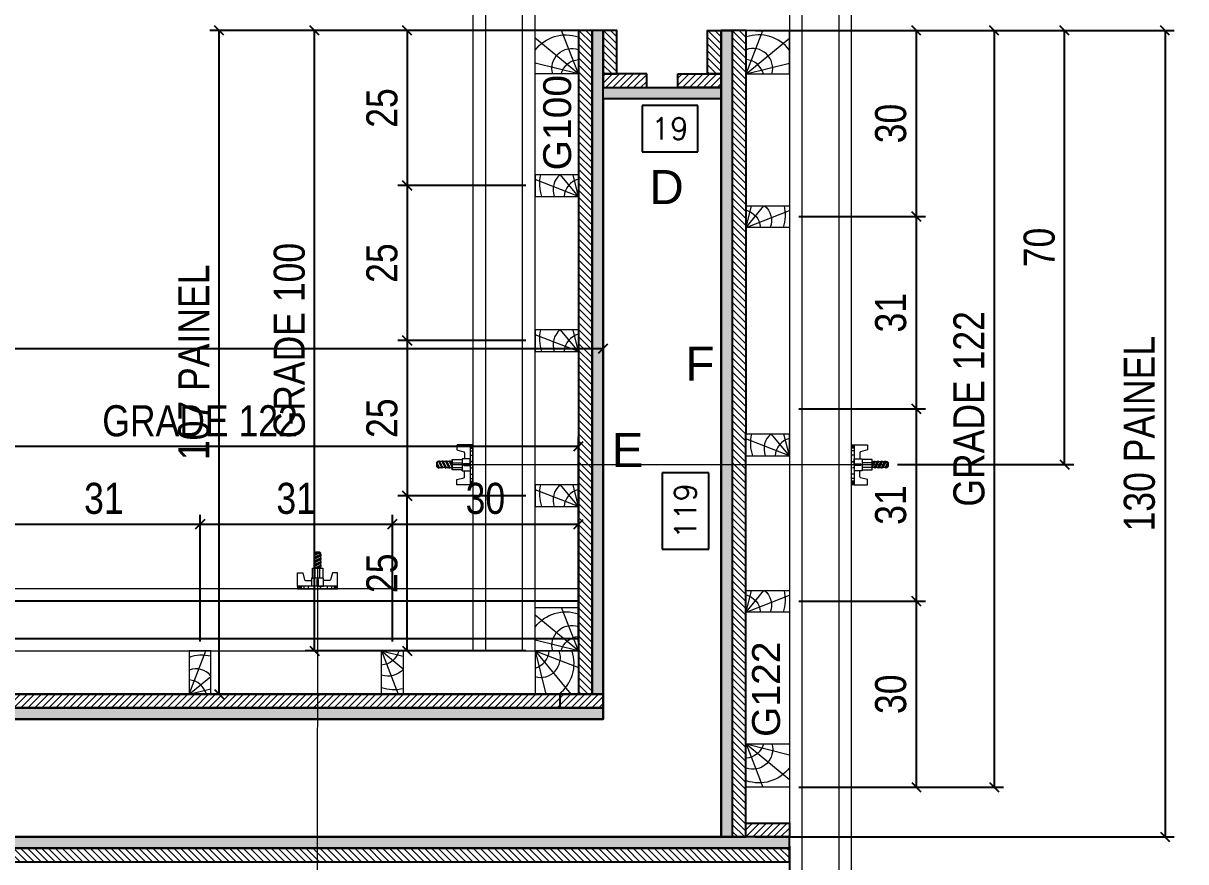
# Model space of a CAD drawing. Extents: x 2949 to 9203, y -16089 to 12527.
# Drawn here: x 5372.6 to 5747.4, y -4070 to -3799.6 of the extents above; entities that cross this region are included whole.
import ezdxf
from ezdxf.enums import TextEntityAlignment as Align

# ---------------------------------------------------------------- set-up
doc = ezdxf.new("R2010")
doc.units = 0
for name, color, linetype, lineweight in [('CONCRETO', 251, 'Continuous', 25), ('Hachura', 251, 'Continuous', 9), ('Madeira', 126, 'Continuous', 18), ('Perfil Metálico', 224, 'Continuous', 18), ('Texto Seção', 7, 'Continuous', 15)]:
    doc.layers.add(name, color=color, linetype=linetype, lineweight=lineweight)
for name, color, linetype in [('COTA', 241, 'Continuous'), ('MEIO_PONT', 93, 'Continuous'), ('Painéis', 200, 'Continuous'), ('SARRAFO', 251, 'Continuous'), ('TEXTO_GERAL', 7, 'Continuous')]:
    doc.layers.add(name, color=color, linetype=linetype)
doc.styles.add('ARIAL', font='arial.ttf')
doc.styles.add('COTA TECNICA 2X', font='techl___.ttf', dxfattribs={"height": 10})
doc.styles.add('ROMANS', font='romans.shx')
doc.styles.add('SANSSERIF', font='sas_____.pfb')
doc.dimstyles.new('Cota Seção interna', dxfattribs={"dimtxt": 7, "dimasz": 6, "dimexe": 0.18, "dimexo": 2, "dimgap": -4, "dimtad": 3, "dimdec": 1, "dimlfac": 0.5, "dimzin": 12, "dimdsep": 46, "dimtxsty": 'ROMANS', "dimblk": 'ARCHTICK', "dimcen": 0.09, "dimse1": 1, "dimse2": 1, "dimsd1": 1, "dimsd2": 1, "dimclrd": 180, "dimclre": 5, "dimclrt": 1, "dimadec": 0, "dimazin": 3, "dimtfac": 1, "dimtdec": 1, "dimtofl": 0, "dimtmove": 0, "dimatfit": 3, "dimldrblk": 'ARCHTICK', "dimfxl": 1, "dimtolj": 1, "dimtzin": 0, "dimarcsym": 0})
doc.dimstyles.new('SECAO PILAR', dxfattribs={"dimtxt": 10, "dimasz": 3, "dimexe": 3, "dimexo": 3, "dimgap": 3, "dimtad": 1, "dimdec": 1, "dimlfac": 0.5, "dimzin": 12, "dimdsep": 46, "dimtxsty": 'COTA TECNICA 2X', "dimblk1": 'OBLIQUE', "dimblk2": 'OBLIQUE', "dimsah": 1, "dimcen": 0.9, "dimclrd": 256, "dimclre": 256, "dimclrt": 256, "dimadec": 1, "dimazin": 3, "dimtfac": 1, "dimtdec": 1, "dimtmove": 0, "dimatfit": 3, "dimfxl": 1, "dimtolj": 1, "dimtzin": 12, "dimarcsym": 0})
pattern_1 = [(315, (29131.826, -13250.4485), (1.12253202, 1.12253202), [])]
pattern_2 = [(45, (15373.9696, 18783.3115), (-1.12253202, 1.12253202), [])]
pattern_3 = [(315, (29139.826, -13221.4485), (1.12253202, 1.12253202), [])]

# ---------------------------------------------------------------- blocks, each defined once
blk = doc.blocks.new('*D1776')
at = {"layer": 'COTA', "color": 180, "lineweight": -2, "transparency": 16777216}
for p, q in [((5590.12, -3826.11), (5572.12, -3826.11)), ((5572.12, -3826.11), (5572.12, -3841.11)), ((5590.12, -3841.11), (5590.12, -3826.11)), ((5572.12, -3841.11), (5590.12, -3841.11))]:
    blk.add_line(p, q, dxfattribs=at)
at = {"layer": 'Defpoints', "color": 0, "transparency": 16777216}
for p in [(5559.6, -3823.97), (5597.6, -3823.97), (5597.6, -3845.11)]:
    blk.add_point(p, dxfattribs=at)
at = {"layer": 'COTA', "color": 1, "transparency": 16777216, "insert": (5581.12, -3833.61), "char_height": 7, "attachment_point": 5, "style": 'ROMANS'}
blk.add_mtext('\\A1;19', dxfattribs=at)
blk = doc.blocks.new('_ArchTick')
at = {"color": 0, "linetype": 'ByBlock', "const_width": 0.15}
blk.add_lwpolyline([(-0.5, -0.5), (0.5, 0.5)], dxfattribs=at)
blk = doc.blocks.new('*D1801')
at = {"layer": 'COTA', "color": 180, "lineweight": -2, "transparency": 16777216}
for p, q in [((5272.6, -4027.8), (5246.6, -4027.8)), ((5246.6, -4027.8), (5246.6, -4042.8)), ((5272.6, -4042.8), (5272.6, -4027.8)), ((5246.6, -4042.8), (5272.6, -4042.8))]:
    blk.add_line(p, q, dxfattribs=at)
at = {"layer": 'Defpoints', "color": 0, "transparency": 16777216}
for p in [(4921.6, -4046.8), (4921.6, -4061.97), (5597.6, -4061.97)]:
    blk.add_point(p, dxfattribs=at)
at = {"layer": 'COTA', "color": 1, "transparency": 16777216, "insert": (5259.6, -4035.3), "char_height": 7, "attachment_point": 5, "style": 'ROMANS'}
blk.add_mtext('\\A1;338', dxfattribs=at)
blk = doc.blocks.new('_Oblique')
at = {"color": 0, "linetype": 'ByBlock', "lineweight": -2}
blk.add_line((-0.5, -0.5), (0.5, 0.5), dxfattribs=at)
blk = doc.blocks.new('*D1802')
at = {"layer": 'COTA', "lineweight": -2, "transparency": 16777216}
for p, q in [((4899.6, -4012.97), (4899.6, -3901.48)), ((4899.6, -3904.48), (5559.6, -3904.48)), ((5559.6, -4012.97), (5559.6, -3901.48))]:
    blk.add_line(p, q, dxfattribs=at)
at = {"layer": 'Defpoints', "color": 0, "transparency": 16777216}
for p in [(5559.6, -3904.48), (4899.6, -4015.97), (5559.6, -4015.97)]:
    blk.add_point(p, dxfattribs=at)
at = {"layer": 'COTA', "lineweight": -2, "transparency": 16777216, "xscale": 3, "yscale": 3, "zscale": 3, "rotation": 180}
blk.add_blockref('_Oblique', (4899.6, -3904.48), dxfattribs=at)
at = {"layer": 'COTA', "lineweight": -2, "transparency": 16777216, "xscale": 3, "yscale": 3, "zscale": 3}
blk.add_blockref('_Oblique', (5559.6, -3904.48), dxfattribs=at)
at = {"layer": 'COTA', "transparency": 16777216, "insert": (5148.6, -3896.26), "char_height": 10, "attachment_point": 5, "style": 'COTA TECNICA 2X'}
blk.add_mtext('\\A1;330 PAINEL', dxfattribs=at)
blk = doc.blocks.new('*D1803')
at = {"layer": 'COTA', "lineweight": -2, "transparency": 16777216}
for p, q in [((5608.65, -3801.97), (5743.69, -3801.97)), ((5740.69, -3801.97), (5740.69, -4061.97)), ((5608.6, -4061.97), (5743.69, -4061.97))]:
    blk.add_line(p, q, dxfattribs=at)
at = {"layer": 'Defpoints', "color": 0, "transparency": 16777216}
for p in [(5605.65, -3801.97), (5605.6, -4061.97), (5740.69, -4061.97)]:
    blk.add_point(p, dxfattribs=at)
at = {"layer": 'COTA', "lineweight": -2, "transparency": 16777216, "xscale": 3, "yscale": 3, "zscale": 3}
for p, rotation in [((5740.69, -3801.97), 90), ((5740.69, -4061.97), 270)]:
    blk.add_blockref('_Oblique', p, dxfattribs=dict(at, rotation=rotation))
at = {"layer": 'COTA', "transparency": 16777216, "insert": (5732.47, -3931.97), "char_height": 10, "attachment_point": 5, "rotation": 90, "style": 'COTA TECNICA 2X'}
blk.add_mtext('\\A1;130 PAINEL', dxfattribs=at)
blk = doc.blocks.new('*D1804')
at = {"layer": 'COTA', "lineweight": -2, "transparency": 16777216}
for p, q in [((5556.6, -3801.97), (5432.73, -3801.97)), ((5435.73, -4015.97), (5435.73, -3801.97)), ((5556.6, -4015.97), (5432.73, -4015.97))]:
    blk.add_line(p, q, dxfattribs=at)
at = {"layer": 'Defpoints', "color": 0, "transparency": 16777216}
for p in [(5435.73, -3801.97), (5559.6, -3801.97), (5559.6, -4015.97)]:
    blk.add_point(p, dxfattribs=at)
at = {"layer": 'COTA', "lineweight": -2, "transparency": 16777216, "xscale": 3, "yscale": 3, "zscale": 3}
for p, rotation in [((5435.73, -3801.97), 90), ((5435.73, -4015.97), 270)]:
    blk.add_blockref('_Oblique', p, dxfattribs=dict(at, rotation=rotation))
at = {"layer": 'COTA', "transparency": 16777216, "insert": (5427.63, -3908.97), "char_height": 10, "attachment_point": 5, "rotation": 90, "style": 'COTA TECNICA 2X'}
blk.add_mtext('\\A1;107 PAINEL', dxfattribs=at)
blk = doc.blocks.new('PONTALETE')
at = {"layer": 'Madeira'}
for q in [(2.71, 7), (7, 5.76), (7, 1.74)]:
    blk.add_line((0, 0), q, dxfattribs=at)
blk.add_lwpolyline([(0, 0), (7, 0), (7, 7), (0, 7)], close=True, dxfattribs=at)
for centre, radius, start, end in [((2.04, 0.06), 6.23, 37.2818, 109.0913), ((1.09, 0.9), 3.19, 343.603, 109.9847), ((-0.21, -0.78), 3.09, 14.6322, 86.0383)]:
    blk.add_arc(centre, radius, start, end, dxfattribs=at)
blk = doc.blocks.new('MEIO PONTALETE')
at = {"layer": 'Madeira'}
for q in [(2.71, 7), (3.5, 2.88), (3.5, 0.87)]:
    blk.add_line((0, 0), q, dxfattribs=at)
blk.add_lwpolyline([(0, 0), (3.5, 0), (3.5, 7), (0, 7)], close=True, dxfattribs=at)
for centre, radius, start, end in [((2.04, 0.06), 6.23, 76.4499, 109.0913), ((1.09, 0.9), 3.19, 40.9063, 109.9847), ((-0.21, -0.78), 3.09, 14.6322, 86.0383)]:
    blk.add_arc(centre, radius, start, end, dxfattribs=at)
blk = doc.blocks.new('*D1778')
at = {"layer": 'COTA', "lineweight": -2, "transparency": 16777216}
for p, q in [((5367.6, -3998.97), (5367.6, -3958.1)), ((5367.6, -3961.1), (5429.6, -3961.1)), ((5429.6, -3998.97), (5429.6, -3958.1))]:
    blk.add_line(p, q, dxfattribs=at)
at = {"layer": 'Defpoints', "color": 0, "transparency": 16777216}
for p in [(5429.6, -3961.1), (5367.6, -4001.97), (5429.6, -4001.97)]:
    blk.add_point(p, dxfattribs=at)
at = {"layer": 'COTA', "lineweight": -2, "transparency": 16777216, "xscale": 3, "yscale": 3, "zscale": 3, "rotation": 180}
blk.add_blockref('_Oblique', (5367.6, -3961.1), dxfattribs=at)
at = {"layer": 'COTA', "lineweight": -2, "transparency": 16777216, "xscale": 3, "yscale": 3, "zscale": 3}
blk.add_blockref('_Oblique', (5429.6, -3961.1), dxfattribs=at)
at = {"layer": 'COTA', "transparency": 16777216, "insert": (5398.6, -3952.88), "char_height": 10, "attachment_point": 5, "style": 'COTA TECNICA 2X'}
blk.add_mtext('\\A1;31', dxfattribs=at)
blk = doc.blocks.new('*D1779')
at = {"layer": 'COTA', "lineweight": -2, "transparency": 16777216}
for p, q in [((5429.6, -3998.97), (5429.6, -3958.1)), ((5429.6, -3961.1), (5491.6, -3961.1)), ((5491.6, -3998.97), (5491.6, -3958.1))]:
    blk.add_line(p, q, dxfattribs=at)
at = {"layer": 'Defpoints', "color": 0, "transparency": 16777216}
for p in [(5491.6, -3961.1), (5429.6, -4001.97), (5491.6, -4001.97)]:
    blk.add_point(p, dxfattribs=at)
at = {"layer": 'COTA', "lineweight": -2, "transparency": 16777216, "xscale": 3, "yscale": 3, "zscale": 3, "rotation": 180}
blk.add_blockref('_Oblique', (5429.6, -3961.1), dxfattribs=at)
at = {"layer": 'COTA', "lineweight": -2, "transparency": 16777216, "xscale": 3, "yscale": 3, "zscale": 3}
blk.add_blockref('_Oblique', (5491.6, -3961.1), dxfattribs=at)
at = {"layer": 'COTA', "transparency": 16777216, "insert": (5460.6, -3952.88), "char_height": 10, "attachment_point": 5, "style": 'COTA TECNICA 2X'}
blk.add_mtext('\\A1;31', dxfattribs=at)
blk = doc.blocks.new('*D1780')
at = {"layer": 'COTA', "lineweight": -2, "transparency": 16777216}
for p, q in [((5491.6, -3998.97), (5491.6, -3958.1)), ((5491.6, -3961.1), (5551.6, -3961.1)), ((5551.6, -3998.97), (5551.6, -3958.1))]:
    blk.add_line(p, q, dxfattribs=at)
at = {"layer": 'Defpoints', "color": 0, "transparency": 16777216}
for p in [(5551.6, -3961.1), (5491.6, -4001.97), (5551.6, -4001.97)]:
    blk.add_point(p, dxfattribs=at)
at = {"layer": 'COTA', "lineweight": -2, "transparency": 16777216, "xscale": 3, "yscale": 3, "zscale": 3, "rotation": 180}
blk.add_blockref('_Oblique', (5491.6, -3961.1), dxfattribs=at)
at = {"layer": 'COTA', "lineweight": -2, "transparency": 16777216, "xscale": 3, "yscale": 3, "zscale": 3}
blk.add_blockref('_Oblique', (5551.6, -3961.1), dxfattribs=at)
at = {"layer": 'COTA', "transparency": 16777216, "insert": (5521.6, -3952.88), "char_height": 10, "attachment_point": 5, "style": 'COTA TECNICA 2X'}
blk.add_mtext('\\A1;30', dxfattribs=at)
blk = doc.blocks.new('*D1781')
at = {"layer": 'COTA', "lineweight": -2, "transparency": 16777216}
for p, q in [((5307.6, -3998.97), (5307.6, -3932.98)), ((5551.6, -3998.97), (5551.6, -3932.98)), ((5307.6, -3935.98), (5551.6, -3935.98))]:
    blk.add_line(p, q, dxfattribs=at)
at = {"layer": 'Defpoints', "color": 0, "transparency": 16777216}
for p in [(5551.6, -3935.98), (5307.6, -4001.97), (5551.6, -4001.97)]:
    blk.add_point(p, dxfattribs=at)
at = {"layer": 'COTA', "lineweight": -2, "transparency": 16777216, "xscale": 3, "yscale": 3, "zscale": 3, "rotation": 180}
blk.add_blockref('_Oblique', (5307.6, -3935.98), dxfattribs=at)
at = {"layer": 'COTA', "lineweight": -2, "transparency": 16777216, "xscale": 3, "yscale": 3, "zscale": 3}
blk.add_blockref('_Oblique', (5551.6, -3935.98), dxfattribs=at)
at = {"layer": 'COTA', "transparency": 16777216, "insert": (5429.6, -3927.87), "char_height": 10, "attachment_point": 5, "style": 'COTA TECNICA 2X'}
blk.add_mtext('\\A1;GRADE 122', dxfattribs=at)
blk = doc.blocks.new('*D1782')
at = {"layer": 'COTA', "lineweight": -2, "transparency": 16777216}
for p, q in [((5622.65, -3801.97), (5663.52, -3801.97)), ((5660.52, -3801.97), (5660.52, -3861.97)), ((5622.65, -3861.97), (5663.52, -3861.97))]:
    blk.add_line(p, q, dxfattribs=at)
at = {"layer": 'Defpoints', "color": 0, "transparency": 16777216}
for p in [(5619.65, -3801.97), (5619.65, -3861.97), (5660.52, -3861.97)]:
    blk.add_point(p, dxfattribs=at)
at = {"layer": 'COTA', "lineweight": -2, "transparency": 16777216, "xscale": 3, "yscale": 3, "zscale": 3}
for p, rotation in [((5660.52, -3801.97), 90), ((5660.52, -3861.97), 270)]:
    blk.add_blockref('_Oblique', p, dxfattribs=dict(at, rotation=rotation))
at = {"layer": 'COTA', "transparency": 16777216, "insert": (5652.3, -3831.97), "char_height": 10, "attachment_point": 5, "rotation": 90, "style": 'COTA TECNICA 2X'}
blk.add_mtext('\\A1;30', dxfattribs=at)
blk = doc.blocks.new('*D1783')
at = {"layer": 'COTA', "lineweight": -2, "transparency": 16777216}
for p, q in [((5622.65, -3861.97), (5663.52, -3861.97)), ((5660.52, -3861.97), (5660.52, -3923.97)), ((5622.65, -3923.97), (5663.52, -3923.97))]:
    blk.add_line(p, q, dxfattribs=at)
at = {"layer": 'Defpoints', "color": 0, "transparency": 16777216}
for p in [(5619.65, -3861.97), (5619.65, -3923.97), (5660.52, -3923.97)]:
    blk.add_point(p, dxfattribs=at)
at = {"layer": 'COTA', "lineweight": -2, "transparency": 16777216, "xscale": 3, "yscale": 3, "zscale": 3}
for p, rotation in [((5660.52, -3861.97), 90), ((5660.52, -3923.97), 270)]:
    blk.add_blockref('_Oblique', p, dxfattribs=dict(at, rotation=rotation))
at = {"layer": 'COTA', "transparency": 16777216, "insert": (5652.3, -3892.97), "char_height": 10, "attachment_point": 5, "rotation": 90, "style": 'COTA TECNICA 2X'}
blk.add_mtext('\\A1;31', dxfattribs=at)
blk = doc.blocks.new('*D1784')
at = {"layer": 'COTA', "lineweight": -2, "transparency": 16777216}
for p, q in [((5622.65, -3923.97), (5663.52, -3923.97)), ((5660.52, -3923.97), (5660.52, -3985.97)), ((5622.65, -3985.97), (5663.52, -3985.97))]:
    blk.add_line(p, q, dxfattribs=at)
at = {"layer": 'Defpoints', "color": 0, "transparency": 16777216}
for p in [(5619.65, -3923.97), (5619.65, -3985.97), (5660.52, -3985.97)]:
    blk.add_point(p, dxfattribs=at)
at = {"layer": 'COTA', "lineweight": -2, "transparency": 16777216, "xscale": 3, "yscale": 3, "zscale": 3}
for p, rotation in [((5660.52, -3923.97), 90), ((5660.52, -3985.97), 270)]:
    blk.add_blockref('_Oblique', p, dxfattribs=dict(at, rotation=rotation))
at = {"layer": 'COTA', "transparency": 16777216, "insert": (5652.3, -3954.97), "char_height": 10, "attachment_point": 5, "rotation": 90, "style": 'COTA TECNICA 2X'}
blk.add_mtext('\\A1;31', dxfattribs=at)
blk = doc.blocks.new('*D1785')
at = {"layer": 'COTA', "lineweight": -2, "transparency": 16777216}
for p, q in [((5622.65, -3985.97), (5663.52, -3985.97)), ((5660.52, -3985.97), (5660.52, -4045.97)), ((5622.65, -4045.97), (5663.52, -4045.97))]:
    blk.add_line(p, q, dxfattribs=at)
at = {"layer": 'Defpoints', "color": 0, "transparency": 16777216}
for p in [(5619.65, -3985.97), (5619.65, -4045.97), (5660.52, -4045.97)]:
    blk.add_point(p, dxfattribs=at)
at = {"layer": 'COTA', "lineweight": -2, "transparency": 16777216, "xscale": 3, "yscale": 3, "zscale": 3}
for p, rotation in [((5660.52, -3985.97), 90), ((5660.52, -4045.97), 270)]:
    blk.add_blockref('_Oblique', p, dxfattribs=dict(at, rotation=rotation))
at = {"layer": 'COTA', "transparency": 16777216, "insert": (5652.3, -4015.97), "char_height": 10, "attachment_point": 5, "rotation": 90, "style": 'COTA TECNICA 2X'}
blk.add_mtext('\\A1;30', dxfattribs=at)
blk = doc.blocks.new('*D1786')
at = {"layer": 'COTA', "lineweight": -2, "transparency": 16777216}
for p, q in [((5622.65, -3801.97), (5688.64, -3801.97)), ((5685.64, -3801.97), (5685.64, -4045.97)), ((5622.65, -4045.97), (5688.64, -4045.97))]:
    blk.add_line(p, q, dxfattribs=at)
at = {"layer": 'Defpoints', "color": 0, "transparency": 16777216}
for p in [(5619.65, -3801.97), (5619.65, -4045.97), (5685.64, -4045.97)]:
    blk.add_point(p, dxfattribs=at)
at = {"layer": 'COTA', "lineweight": -2, "transparency": 16777216, "xscale": 3, "yscale": 3, "zscale": 3}
for p, rotation in [((5685.64, -3801.97), 90), ((5685.64, -4045.97), 270)]:
    blk.add_blockref('_Oblique', p, dxfattribs=dict(at, rotation=rotation))
at = {"layer": 'COTA', "transparency": 16777216, "insert": (5677.54, -3923.97), "char_height": 10, "attachment_point": 5, "rotation": 90, "style": 'COTA TECNICA 2X'}
blk.add_mtext('\\A1;GRADE 122', dxfattribs=at)
blk = doc.blocks.new('*D1810')
at = {"layer": 'COTA', "linetype": 'ByBlock', "lineweight": -2, "transparency": 16777216}
for p, q in [((5534.6, -3801.97), (5493.4, -3801.97)), ((5496.4, -3801.97), (5496.4, -3851.97)), ((5534.6, -3851.97), (5493.4, -3851.97))]:
    blk.add_line(p, q, dxfattribs=at)
at = {"layer": 'Defpoints', "color": 0, "linetype": 'ByBlock', "transparency": 16777216}
for p in [(5537.6, -3801.97), (5496.4, -3851.97), (5537.6, -3851.97)]:
    blk.add_point(p, dxfattribs=at)
at = {"layer": 'COTA', "linetype": 'ByBlock', "lineweight": -2, "transparency": 16777216, "xscale": 3, "yscale": 3, "zscale": 3}
for p, rotation in [((5496.4, -3801.97), 90), ((5496.4, -3851.97), 270)]:
    blk.add_blockref('_Oblique', p, dxfattribs=dict(at, rotation=rotation))
at = {"layer": 'COTA', "linetype": 'ByBlock', "transparency": 16777216, "insert": (5488.29, -3826.97), "char_height": 10, "attachment_point": 5, "rotation": 90, "style": 'COTA TECNICA 2X'}
blk.add_mtext('\\A1;25', dxfattribs=at)
blk = doc.blocks.new('*D1811')
at = {"layer": 'COTA', "linetype": 'ByBlock', "lineweight": -2, "transparency": 16777216}
for p, q in [((5534.6, -3851.97), (5493.4, -3851.97)), ((5496.4, -3851.97), (5496.4, -3901.97)), ((5534.6, -3901.97), (5493.4, -3901.97))]:
    blk.add_line(p, q, dxfattribs=at)
at = {"layer": 'Defpoints', "color": 0, "linetype": 'ByBlock', "transparency": 16777216}
for p in [(5537.6, -3851.97), (5496.4, -3901.97), (5537.6, -3901.97)]:
    blk.add_point(p, dxfattribs=at)
at = {"layer": 'COTA', "linetype": 'ByBlock', "lineweight": -2, "transparency": 16777216, "xscale": 3, "yscale": 3, "zscale": 3}
for p, rotation in [((5496.4, -3851.97), 90), ((5496.4, -3901.97), 270)]:
    blk.add_blockref('_Oblique', p, dxfattribs=dict(at, rotation=rotation))
at = {"layer": 'COTA', "linetype": 'ByBlock', "transparency": 16777216, "insert": (5488.29, -3876.97), "char_height": 10, "attachment_point": 5, "rotation": 90, "style": 'COTA TECNICA 2X'}
blk.add_mtext('\\A1;25', dxfattribs=at)
blk = doc.blocks.new('*D1812')
at = {"layer": 'COTA', "linetype": 'ByBlock', "lineweight": -2, "transparency": 16777216}
for p, q in [((5534.6, -3901.97), (5493.4, -3901.97)), ((5496.4, -3901.97), (5496.4, -3951.97)), ((5534.6, -3951.97), (5493.4, -3951.97))]:
    blk.add_line(p, q, dxfattribs=at)
at = {"layer": 'Defpoints', "color": 0, "linetype": 'ByBlock', "transparency": 16777216}
for p in [(5537.6, -3901.97), (5496.4, -3951.97), (5537.6, -3951.97)]:
    blk.add_point(p, dxfattribs=at)
at = {"layer": 'COTA', "linetype": 'ByBlock', "lineweight": -2, "transparency": 16777216, "xscale": 3, "yscale": 3, "zscale": 3}
for p, rotation in [((5496.4, -3901.97), 90), ((5496.4, -3951.97), 270)]:
    blk.add_blockref('_Oblique', p, dxfattribs=dict(at, rotation=rotation))
at = {"layer": 'COTA', "linetype": 'ByBlock', "transparency": 16777216, "insert": (5488.29, -3926.97), "char_height": 10, "attachment_point": 5, "rotation": 90, "style": 'COTA TECNICA 2X'}
blk.add_mtext('\\A1;25', dxfattribs=at)
blk = doc.blocks.new('*D1813')
at = {"layer": 'COTA', "linetype": 'ByBlock', "lineweight": -2, "transparency": 16777216}
for p, q in [((5534.6, -3951.97), (5493.4, -3951.97)), ((5496.4, -4001.97), (5496.4, -3951.97)), ((5534.6, -4001.97), (5493.4, -4001.97))]:
    blk.add_line(p, q, dxfattribs=at)
at = {"layer": 'Defpoints', "color": 0, "linetype": 'ByBlock', "transparency": 16777216}
for p in [(5496.4, -3951.97), (5537.6, -3951.97), (5537.6, -4001.97)]:
    blk.add_point(p, dxfattribs=at)
at = {"layer": 'COTA', "linetype": 'ByBlock', "lineweight": -2, "transparency": 16777216, "xscale": 3, "yscale": 3, "zscale": 3}
for p, rotation in [((5496.4, -3951.97), 90), ((5496.4, -4001.97), 270)]:
    blk.add_blockref('_Oblique', p, dxfattribs=dict(at, rotation=rotation))
at = {"layer": 'COTA', "linetype": 'ByBlock', "transparency": 16777216, "insert": (5488.29, -3976.97), "char_height": 10, "attachment_point": 5, "rotation": 90, "style": 'COTA TECNICA 2X'}
blk.add_mtext('\\A1;25', dxfattribs=at)
blk = doc.blocks.new('C')
at = {"layer": 'Hachura', "color": 0}
for p, q in [((0, 3.22), (0, -3.22)), ((0.45, 3.22), (0, 3.22)), ((0.46, 3.16), (0, 3.16)), ((0.46, 3.05), (0, 3.05)), ((0.46, 2.88), (0, 2.88)), ((0, 2.75), (0, -1.16)), ((0.46, 2.65), (0, 2.65)), ((0.46, 2.23), (0, 2.23)), ((0.45, -3.23), (0.45, 3.22)), ((0.45, 3.22), (2.58, 3.22)), ((1.35, 1.94), (1.35, 0.96)), ((2.58, 2.39), (1.47, 2.09)), ((2.58, 3.22), (2.58, 2.39)), ((0.46, 1.51), (0, 1.51)), ((0.39, 0.49), (0.17, 0.49)), ((1.74, 0.97), (0.45, 0.97)), ((1.45, 0.1), (0.45, 0.1)), ((1.74, -0.97), (1.74, 0.97)), ((1.74, 0.97), (1.74, 0.84)), ((1.74, 0.97), (1.74, 0.84)), ((1.74, 0.84), (3.35, 0.84)), ((3.35, 0.45), (1.74, 0.45)), ((3.32, 0.84), (3.32, -0.84)), ((3.35, 0.84), (3.35, -0.84)), ((3.68, 0.45), (3.35, 0.45)), ((3.84, -0.52), (3.35, 0.45)), ((3.35, 0.06), (3.67, -0.57)), ((3.68, 0.45), (4.16, -0.52)), ((3.72, 0.5), (4.25, -0.57)), ((4.37, -0.55), (3.83, 0.53)), ((4.15, 0.45), (3.93, 0.45)), ((4.42, -0.52), (3.93, 0.45)), ((4.15, 0.45), (4.26, 0.45)), ((4.26, 0.45), (4.74, -0.52)), ((4.3, 0.5), (4.83, -0.57)), ((4.95, -0.55), (4.41, 0.53)), ((4.51, 0.45), (4.84, 0.45)), ((5, -0.52), (4.51, 0.45)), ((4.84, 0.45), (5.32, -0.52)), ((4.88, 0.5), (5.41, -0.57)), ((5.53, -0.55), (4.99, 0.53)), ((5.58, -0.52), (5.09, 0.45)), ((5.42, 0.45), (5.09, 0.45)), ((5.58, -0.52), (5.09, 0.45)), ((5.42, 0.45), (5.74, -0.19)), ((5.46, 0.5), (5.74, -0.07)), ((5.74, 0.19), (5.57, 0.53)), ((5.74, 0.32), (5.68, 0.45)), ((5.68, 0.45), (5.74, 0.45)), ((5.74, 0.45), (5.9, 0.29)), ((5.74, 0.45), (5.74, -0.52)), ((5.9, -0.36), (5.9, 0.29)), ((0.45, 0), (0, 0)), ((0.46, -1.52), (0, -1.52)), ((0.08, -0.48), (0.29, -0.48)), ((0.29, -0.48), (0.4, -0.48)), ((0.45, 0), (0.45, -0.97)), ((0.45, -0.16), (1.45, -0.16)), ((0.45, -0.65), (0.45, -0.32)), ((0.45, -3.23), (0.45, -0.65)), ((0.45, -0.97), (1.74, -0.97)), ((1.35, -1.94), (1.35, -0.97)), ((3.35, -0.32), (1.74, -0.32)), ((3.35, -0.84), (1.74, -0.84)), ((3.35, -0.07), (3.58, -0.52)), ((3.35, -0.52), (3.58, -0.52)), ((3.84, -0.52), (4.16, -0.52)), ((4.42, -0.52), (4.74, -0.52)), ((4.63, -0.52), (4.74, -0.52)), ((5, -0.52), (5.32, -0.52)), ((5.58, -0.52), (5.74, -0.52)), ((5.74, -0.52), (5.9, -0.36)), ((5.74, -0.52), (5.74, -0.52)), ((0.46, -2.23), (0, -2.23)), ((0.46, -2.65), (0, -2.65)), ((0.46, -2.88), (0, -2.88)), ((0.46, -3.05), (0, -3.05)), ((0.46, -3.16), (0, -3.16)), ((0, -3.22), (2.57, -3.22)), ((2.58, -2.39), (1.47, -2.1)), ((2.58, -3.23), (2.58, -2.39))]:
    blk.add_line(p, q, dxfattribs=at)
for centre, radius, start, end in [((1.52, 1.94), 0.161, 104.7436, 180), ((1.44, -0.03), 0.129, 272.695, 87.305), ((3.81, 0.39), 0.143, 25.5688, 154.4312), ((4.39, 0.39), 0.143, 25.5688, 154.4312), ((4.97, 0.39), 0.143, 25.5688, 154.4312), ((5.55, 0.39), 0.143, 25.5688, 154.4312), ((0.17, -0.37), 0.174, 221.744, 317.8592), ((3.71, -0.4), 0.174, 222.1408, 318.256), ((4.29, -0.4), 0.174, 222.1408, 318.256), ((4.87, -0.4), 0.174, 222.1408, 318.256), ((5.45, -0.4), 0.174, 222.1408, 318.256), ((5.61, -0.4), 0.174, 317.8592, 318.256), ((1.52, -1.94), 0.161, 180, 255.2564)]:
    blk.add_arc(centre, radius, start, end, dxfattribs=at)
blk = doc.blocks.new('*D1774')
at = {"layer": 'COTA', "lineweight": -2, "transparency": 16777216}
for p, q in [((5534.6, -3801.97), (5463.52, -3801.97)), ((5466.52, -4001.97), (5466.52, -3801.97)), ((5534.6, -4001.97), (5463.52, -4001.97))]:
    blk.add_line(p, q, dxfattribs=at)
at = {"layer": 'Defpoints', "color": 0, "transparency": 16777216}
for p in [(5466.52, -3801.97), (5537.6, -3801.97), (5537.6, -4001.97)]:
    blk.add_point(p, dxfattribs=at)
at = {"layer": 'COTA', "lineweight": -2, "transparency": 16777216, "xscale": 3, "yscale": 3, "zscale": 3}
for p, rotation in [((5466.52, -3801.97), 90), ((5466.52, -4001.97), 270)]:
    blk.add_blockref('_Oblique', p, dxfattribs=dict(at, rotation=rotation))
at = {"layer": 'COTA', "transparency": 16777216, "insert": (5458.42, -3901.97), "char_height": 10, "attachment_point": 5, "rotation": 90, "style": 'COTA TECNICA 2X'}
blk.add_mtext('\\A1;GRADE 100', dxfattribs=at)
blk = doc.blocks.new('*D1800')
at = {"layer": 'COTA', "linetype": 'ByBlock', "lineweight": -2, "transparency": 16777216}
for p, q in [((4899.6, -4064.97), (4899.6, -4237.76)), ((5619.6, -4064.97), (5619.6, -4237.76)), ((4899.6, -4234.76), (5619.6, -4234.76))]:
    blk.add_line(p, q, dxfattribs=at)
at = {"layer": 'Defpoints', "color": 0, "linetype": 'ByBlock', "transparency": 16777216}
for p in [(4899.6, -4061.97), (5619.6, -4061.97), (5619.6, -4234.76)]:
    blk.add_point(p, dxfattribs=at)
at = {"layer": 'COTA', "linetype": 'ByBlock', "lineweight": -2, "transparency": 16777216, "xscale": 3, "yscale": 3, "zscale": 3, "rotation": 180}
blk.add_blockref('_Oblique', (4899.6, -4234.76), dxfattribs=at)
at = {"layer": 'COTA', "linetype": 'ByBlock', "lineweight": -2, "transparency": 16777216, "xscale": 3, "yscale": 3, "zscale": 3}
blk.add_blockref('_Oblique', (5619.6, -4234.76), dxfattribs=at)
at = {"layer": 'COTA', "linetype": 'ByBlock', "transparency": 16777216, "insert": (5259.6, -4226.54), "char_height": 10, "attachment_point": 5, "style": 'COTA TECNICA 2X'}
blk.add_mtext('\\A1;360 PAINEL', dxfattribs=at)
blk = doc.blocks.new('*D1814')
at = {"layer": 'COTA', "lineweight": -2, "transparency": 16777216}
for p, q in [((5622.6, -3801.97), (5711.29, -3801.97)), ((5708.29, -3941.91), (5708.29, -3801.97)), ((5654.41, -3941.91), (5711.29, -3941.91))]:
    blk.add_line(p, q, dxfattribs=at)
at = {"layer": 'Defpoints', "color": 0, "transparency": 16777216}
for p in [(5619.6, -3801.97), (5708.29, -3801.97), (5651.41, -3941.91)]:
    blk.add_point(p, dxfattribs=at)
at = {"layer": 'COTA', "lineweight": -2, "transparency": 16777216, "xscale": 3, "yscale": 3, "zscale": 3}
for p, rotation in [((5708.29, -3801.97), 90), ((5708.29, -3941.91), 270)]:
    blk.add_blockref('_Oblique', p, dxfattribs=dict(at, rotation=rotation))
at = {"layer": 'COTA', "transparency": 16777216, "insert": (5700.18, -3871.94), "char_height": 10, "attachment_point": 5, "rotation": 90, "style": 'COTA TECNICA 2X'}
blk.add_mtext('\\A1;70', dxfattribs=at)
blk = doc.blocks.new('*D1787')
at = {"layer": 'COTA', "color": 180, "lineweight": -2, "transparency": 16777216}
for p, q in [((5593.6, -3944.54), (5578.6, -3944.54)), ((5578.6, -3944.54), (5578.6, -3969.21)), ((5593.6, -3969.21), (5593.6, -3944.54)), ((5578.6, -3969.21), (5593.6, -3969.21))]:
    blk.add_line(p, q, dxfattribs=at)
at = {"layer": 'Defpoints', "color": 0, "transparency": 16777216}
for p in [(5597.6, -3823.97), (5597.6, -4061.97), (5597.6, -4061.97)]:
    blk.add_point(p, dxfattribs=at)
at = {"layer": 'COTA', "color": 1, "transparency": 16777216, "insert": (5586.1, -3956.88), "char_height": 7, "attachment_point": 5, "rotation": 90, "style": 'ROMANS'}
blk.add_mtext('\\A1;119', dxfattribs=at)

msp = doc.modelspace()

# ---------------------------------------------------------------- hatches: boundary and pattern name
at = {"layer": 'Hachura'}
h = msp.add_hatch(dxfattribs=at)
h.set_pattern_fill('ANSI31', color=256, scale=0.5, angle=270, style=0)
h.set_pattern_definition(pattern_3)
h.paths.add_polyline_path([(5556, -4015.97), (5551.6, -4015.97), (5551.6, -3801.97), (5556, -3801.97)])
h = msp.add_hatch(color=256, dxfattribs=at)
h.dxf.hatch_style = 1
h.paths.add_polyline_path([(5559.6, -4015.97), (5559.6, -3801.97), (5556, -3801.97), (5556, -4015.97)])
h = msp.add_hatch(dxfattribs=at)
h.set_pattern_fill('ANSI31', color=256, scale=0.5, angle=270, style=0)
h.set_pattern_definition(pattern_1)
h.paths.add_polyline_path([(5564, -3815.97), (5559.6, -3815.97), (5559.6, -3801.97), (5564, -3801.97)])
h = msp.add_hatch(dxfattribs=at)
h.set_pattern_fill('ANSI31', color=256, scale=0.5, angle=270, style=0)
h.set_pattern_definition(pattern_1)
h.paths.add_polyline_path([(5593.2, -3815.97), (5597.6, -3815.97), (5597.6, -3801.97), (5593.2, -3801.97)])
h = msp.add_hatch(color=256, dxfattribs=at)
h.dxf.hatch_style = 1
h.paths.add_polyline_path([(5597.6, -4061.97), (5597.6, -3801.97), (5601.2, -3801.97), (5601.2, -4061.97)])
h = msp.add_hatch(dxfattribs=at)
h.set_pattern_fill('ANSI31', color=256, scale=0.5, angle=270, style=0)
h.set_pattern_definition(pattern_3)
h.paths.add_polyline_path([(5601.2, -4061.97), (5605.6, -4061.97), (5605.6, -3801.97), (5601.2, -3801.97)])
h = msp.add_hatch(dxfattribs=at)
h.set_pattern_fill('ANSI31', color=256, scale=0.5, angle=360, style=0)
h.set_pattern_definition(pattern_2)
h.paths.add_polyline_path([(5559.6, -3820.37), (5559.6, -3815.97), (5573.6, -3815.97), (5573.6, -3820.37)])
h = msp.add_hatch(dxfattribs=at)
h.set_pattern_fill('ANSI31', color=256, scale=0.5, angle=360, style=0)
h.set_pattern_definition(pattern_2)
h.paths.add_polyline_path([(5597.6, -3820.37), (5597.6, -3815.97), (5583.6, -3815.97), (5583.6, -3820.37)])
h = msp.add_hatch(color=256, dxfattribs=at)
h.dxf.hatch_style = 1
h.paths.add_polyline_path([(5597.6, -3820.37), (5597.6, -3823.97), (5559.6, -3823.97), (5559.6, -3820.37)])
h = msp.add_hatch(dxfattribs=at)
h.set_pattern_fill('ANSI31', color=256, scale=0.5, angle=360, style=0)
h.set_pattern_definition([(45, (15443.9696, 18983.3115), (-1.12253202, 1.12253202), [])])
h.paths.add_polyline_path([(4899.6, -4020.37), (4899.6, -4015.97), (5559.6, -4015.97), (5559.6, -4020.37)])
h = msp.add_hatch(color=256, dxfattribs=at)
h.dxf.hatch_style = 1
h.paths.add_polyline_path([(4899.6, -4023.97), (5559.6, -4023.97), (5559.6, -4020.37), (4899.6, -4020.37)])
h = msp.add_hatch(dxfattribs=at)
h.set_pattern_fill('ANSI31', color=256, scale=0.5, angle=180, style=0)
h.set_pattern_definition([(225, (-3507.334, -26658.7048), (1.12253202, -1.12253202), [])])
h.paths.add_polyline_path([(5619.6, -4061.97), (5619.6, -4057.57), (5605.61, -4057.57), (5605.61, -4061.97)])
h = msp.add_hatch(color=256, dxfattribs=at)
h.dxf.hatch_style = 1
h.paths.add_polyline_path([(5619.6, -4065.57), (5619.6, -4061.97), (4899.6, -4061.97), (4899.6, -4065.57)])
h = msp.add_hatch(dxfattribs=at)
h.set_pattern_fill('ANSI31', color=256, scale=0.5, angle=270, style=0)
h.set_pattern_definition([(315, (-2321.772, -14990.3994), (1.12253202, 1.12253202), [])])
h.paths.add_polyline_path([(4899.6, -4069.97), (4899.6, -4065.57), (5619.6, -4065.57), (5619.6, -4069.97)])

# ---------------------------------------------------------------- linework, layer by layer
at = {"layer": 'CONCRETO', "color": 2}
msp.add_lwpolyline([(5597.6, -3823.97), (5559.6, -3823.97), (5559.6, -4023.97), (4921.6, -4023.97), (4921.6, -4061.97), (5597.6, -4061.97)], close=True, dxfattribs=at)
at = {"layer": 'Hachura'}
for p, q in [((5650.38, -3941.97), (5510.58, -3941.96)), ((5467.52, -4114.8), (5467.53, -3975))]:
    msp.add_line(p, q, dxfattribs=at)
at = {"layer": 'Madeira'}
for points in [[(5537.6, -3801.97), (5551.6, -3801.97), (5551.6, -4001.97), (5537.6, -4001.97)], [(5619.65, -4045.97), (5605.65, -4045.97), (5605.65, -3801.97), (5619.65, -3801.97)], [(5307.6, -4015.97), (5307.6, -4001.97), (5551.6, -4001.97), (5551.6, -4015.97)]]:
    msp.add_lwpolyline(points, close=True, dxfattribs=at)
at = {"layer": 'Painéis', "linetype": 'ByBlock'}
for p, q in [((5605.6, -4061.97), (5605.6, -4058.19)), ((5597.6, -4061.97), (5605.6, -4061.97))]:
    msp.add_line(p, q, dxfattribs=at)
at = {"layer": 'Painéis'}
for points in [[(5559.6, -4015.97), (5559.6, -3801.97), (5556, -3801.97), (5556, -4015.97)], [(5597.6, -4061.97), (5597.6, -3801.97), (5601.2, -3801.97), (5601.2, -4061.97)], [(5597.6, -3820.37), (5597.6, -3823.97), (5559.6, -3823.97), (5559.6, -3820.37)], [(4899.6, -4023.97), (5559.6, -4023.97), (5559.6, -4020.37), (4899.6, -4020.37)], [(5619.6, -4065.57), (5619.6, -4061.97), (4899.6, -4061.97), (4899.6, -4065.57)]]:
    msp.add_lwpolyline(points, close=True, dxfattribs=at)
at = {"layer": 'Perfil Metálico'}
for points in [[(5517.6, -4001.97), (5537.6, -4001.97), (5537.6, -3777.6), (5517.6, -3777.6)], [(5533.6, -3777.6), (5521.6, -3777.6), (5521.6, -4001.97), (5533.6, -4001.97)], [(5619.6, -4109.88), (5639.6, -4109.88), (5639.6, -3777.6), (5619.6, -3777.6)], [(5635.6, -3777.6), (5623.6, -3777.6), (5623.6, -4109.88), (5635.6, -4109.88)], [(4867.67, -3981.97), (4867.67, -4001.97), (5551.6, -4001.97), (5551.6, -3981.97)]]:
    msp.add_lwpolyline(points, close=True, dxfattribs=at)
at = {"layer": 'SARRAFO'}
for p, q in [((5605.6, -4061.97), (5605.65, -3801.97)), ((5545.6, -4015.97), (5545.6, -4020.37))]:
    msp.add_line(p, q, dxfattribs=at)
for points in [[(5556, -4015.97), (5556, -3801.97), (5551.6, -3801.97), (5551.6, -4015.97)], [(5559.6, -3801.97), (5559.6, -3815.97), (5564, -3815.97), (5564, -3801.97)], [(5597.6, -3801.97), (5597.6, -3815.97), (5593.2, -3815.97), (5593.2, -3801.97)], [(5573.6, -3815.97), (5559.6, -3815.97), (5559.6, -3820.37), (5573.6, -3820.37)], [(5583.6, -3815.97), (5597.6, -3815.97), (5597.6, -3820.37), (5583.6, -3820.37)], [(5551.6, -3997.97), (5551.6, -3985.97), (4867.67, -3985.97), (4867.67, -3997.97)], [(5559.6, -4015.97), (4899.6, -4015.97), (4899.6, -4020.37), (5559.6, -4020.37)], [(5559.6, -4015.97), (5559.6, -4020.37), (4899.6, -4020.37), (4899.6, -4015.97)], [(5605.6, -4057.57), (5619.6, -4057.57), (5619.6, -4061.97), (5605.6, -4061.97)], [(5619.6, -4065.57), (4899.6, -4065.57), (4899.6, -4069.97), (5619.6, -4069.97)], [(5619.6, -4065.57), (4899.6, -4065.57), (4899.6, -4069.97), (5619.6, -4069.97)]]:
    msp.add_lwpolyline(points, close=True, dxfattribs=at)
msp.add_lwpolyline([(5605.65, -3801.97), (5597.6, -3801.97), (5597.6, -4061.97), (5605.6, -4061.97)], dxfattribs=at)

# ---------------------------------------------------------------- block references
at = {"layer": 'Hachura', "linetype": 'Continuous', "yscale": 2, "zscale": 2}
for p, xscale, rotation in [((5517.6, -3941.97), 2, 180), ((5639.6, -3941.97), -2, 180), ((5467.51, -3982), 2, 90.00000000000001)]:
    msp.add_blockref('C', p, dxfattribs=dict(at, xscale=xscale, rotation=rotation))
at = {"layer": 'Madeira'}
for name, p, xscale, yscale, zscale in [('PONTALETE', (5605.65, -3815.97), 2, 2, 2), ('MEIO PONTALETE', (5426.1, -4015.97), 1.999999997962732, 1.999999997962732, 1.999999997962732)]:
    msp.add_blockref(name, p, dxfattribs=dict(at, xscale=xscale, yscale=yscale, zscale=zscale))
for name, p, xscale, yscale, zscale, rotation in [('MEIO PONTALETE', (5605.65, -3865.47), -1.999999997962732, 1.999999997962732, 1.999999997962732, 270), ('MEIO PONTALETE', (5619.6, -3939.07), 1.999999997962732, 1.999999997962732, 1.999999997962732, 90.00000000000001), ('MEIO PONTALETE', (5605.65, -3989.47), -1.999999997962732, 1.999999997962732, 1.999999997962732, 270), ('MEIO PONTALETE', (5488.1, -4001.97), -1.999999997962732, 1.999999997962732, 1.999999997962732, 180), ('PONTALETE', (5537.6, -4001.97), 2, 2, 2, 270), ('PONTALETE', (5605.65, -4031.97), -2, 2, 2, 180)]:
    msp.add_blockref(name, p, dxfattribs=dict(at, xscale=xscale, yscale=yscale, zscale=zscale, rotation=rotation))
at = {"layer": 'MEIO_PONT', "xscale": -2, "yscale": 2, "zscale": 2}
for p in [(5551.6, -3815.97), (5551.6, -4001.97)]:
    msp.add_blockref('PONTALETE', p, dxfattribs=at)
at = {"layer": 'MEIO_PONT', "xscale": 1.999999997962732, "yscale": 1.999999997962732, "zscale": 1.999999997962732, "rotation": 90.00000000000001}
for p in [(5551.6, -3855.47), (5551.6, -3905.47), (5551.6, -3955.47)]:
    msp.add_blockref('MEIO PONTALETE', p, dxfattribs=at)

# ---------------------------------------------------------------- texts
at = {"layer": 'Texto Seção', "color": 0, "linetype": 'Continuous', "style": 'SANSSERIF'}
msp.add_text('G100', height=9, rotation=90, dxfattribs=at).set_placement((5544.74, -3847.07), align=Align.MIDDLE_LEFT)
at = {"layer": 'TEXTO_GERAL', "style": 'ARIAL'}
for s, p in [('D', (5580.01, -3852.44)), ('F', (5590.79, -3909.4)), ('E', (5567.44, -3937.21))]:
    msp.add_text(s, height=11, dxfattribs=at).set_placement(p, align=Align.MIDDLE_CENTER)
at = {"layer": 'TEXTO_GERAL', "color": 0, "linetype": 'Continuous', "style": 'SANSSERIF'}
msp.add_text('G122', height=9, rotation=90, dxfattribs=at).set_placement((5612.08, -4029.73), align=Align.MIDDLE_LEFT)

# ---------------------------------------------------------------- dimensions: what is measured, and where the dimension line sits
at = {"layer": 'COTA'}
for base, p1, p2, text, picture, middle in [((5435.73, -3801.97), (5559.6, -4015.97), (5559.6, -3801.97), '<> PAINEL', '*D1804', (5427.63, -3908.97)), ((5466.52, -3801.97), (5537.6, -4001.97), (5537.6, -3801.97), 'GRADE <>', '*D1774', (5458.42, -3901.97)), ((5740.69, -4061.97), (5605.65, -3801.97), (5605.6, -4061.97), '<> PAINEL', '*D1803', (5732.47, -3931.97)), ((5685.64, -4045.97), (5619.65, -3801.97), (5619.65, -4045.97), 'GRADE <>', '*D1786', (5677.54, -3923.97))]:
    dim = msp.add_linear_dim(base=base, p1=p1, p2=p2, angle=270, text=text, dimstyle='SECAO PILAR', dxfattribs=at)
    dim.commit()
    dim.dimension.update_dxf_attribs({"geometry": picture, "text_midpoint": middle})
at = {"layer": 'COTA', "linetype": 'ByBlock'}
for base, p1, p2, picture, middle in [((5496.4, -3851.97), (5537.6, -3801.97), (5537.6, -3851.97), '*D1810', (5488.29, -3826.97)), ((5496.4, -3901.97), (5537.6, -3851.97), (5537.6, -3901.97), '*D1811', (5488.29, -3876.97)), ((5496.4, -3951.97), (5537.6, -3901.97), (5537.6, -3951.97), '*D1812', (5488.29, -3926.97)), ((5496.4, -3951.97), (5537.6, -4001.97), (5537.6, -3951.97), '*D1813', (5488.29, -3976.97))]:
    dim = msp.add_linear_dim(base=base, p1=p1, p2=p2, angle=270, dimstyle='SECAO PILAR', override={"dimtmove": 1}, dxfattribs=at)
    dim.commit()
    dim.dimension.update_dxf_attribs({"geometry": picture, "text_midpoint": middle})
at = {"layer": 'COTA'}
for base, p1, p2, picture, middle in [((5708.29, -3801.97), (5651.41, -3941.91), (5619.6, -3801.97), '*D1814', (5700.18, -3871.94)), ((5660.52, -3861.97), (5619.65, -3801.97), (5619.65, -3861.97), '*D1782', (5652.3, -3831.97)), ((5660.52, -3923.97), (5619.65, -3861.97), (5619.65, -3923.97), '*D1783', (5652.3, -3892.97)), ((5660.52, -3985.97), (5619.65, -3923.97), (5619.65, -3985.97), '*D1784', (5652.3, -3954.97)), ((5660.52, -4045.97), (5619.65, -3985.97), (5619.65, -4045.97), '*D1785', (5652.3, -4015.97))]:
    dim = msp.add_linear_dim(base=base, p1=p1, p2=p2, angle=270, dimstyle='SECAO PILAR', dxfattribs=at)
    dim.commit()
    dim.dimension.update_dxf_attribs({"geometry": picture, "text_midpoint": middle})
dim = msp.add_linear_dim(base=(5597.6, -3845.11), p1=(5559.6, -3823.97), p2=(5597.6, -3823.97), dimstyle='Cota Seção interna', dxfattribs=at)
dim.commit()
dim.dimension.update_dxf_attribs({"geometry": '*D1776', "text_midpoint": (5581.12, -3845.11), "dimtype": 160})
for base, p1, p2, angle, picture, middle in [((5597.6, -4061.97), (5597.6, -3823.97), (5597.6, -4061.97), 90, '*D1787', (5597.6, -3956.88)), ((4921.6, -4046.8), (5597.6, -4061.97), (4921.6, -4061.97), 180, '*D1801', (5259.6, -4046.8))]:
    dim = msp.add_linear_dim(base=base, p1=p1, p2=p2, angle=angle, dimstyle='Cota Seção interna', dxfattribs=at)
    dim.commit()
    dim.dimension.update_dxf_attribs({"geometry": picture, "text_midpoint": middle, "dimtype": 160})
dim = msp.add_linear_dim(base=(5559.6, -3904.48), p1=(4899.6, -4015.97), p2=(5559.6, -4015.97), text='<> PAINEL', dimstyle='SECAO PILAR', dxfattribs=at)
dim.commit()
dim.dimension.update_dxf_attribs({"geometry": '*D1802', "text_midpoint": (5148.6, -3904.48), "dimtype": 160})
dim = msp.add_linear_dim(base=(5551.6, -3935.98), p1=(5307.6, -4001.97), p2=(5551.6, -4001.97), text='GRADE <>', dimstyle='SECAO PILAR', dxfattribs=at)
dim.commit()
dim.dimension.update_dxf_attribs({"geometry": '*D1781', "text_midpoint": (5429.6, -3927.87)})
for base, p1, p2, picture, middle in [((5429.6, -3961.1), (5367.6, -4001.97), (5429.6, -4001.97), '*D1778', (5398.6, -3952.88)), ((5491.6, -3961.1), (5429.6, -4001.97), (5491.6, -4001.97), '*D1779', (5460.6, -3952.88)), ((5551.6, -3961.1), (5491.6, -4001.97), (5551.6, -4001.97), '*D1780', (5521.6, -3952.88))]:
    dim = msp.add_linear_dim(base=base, p1=p1, p2=p2, dimstyle='SECAO PILAR', dxfattribs=at)
    dim.commit()
    dim.dimension.update_dxf_attribs({"geometry": picture, "text_midpoint": middle})
at = {"layer": 'COTA', "linetype": 'ByBlock'}
dim = msp.add_linear_dim(base=(5619.6, -4234.76), p1=(4899.6, -4061.97), p2=(5619.6, -4061.97), text='<> PAINEL', dimstyle='SECAO PILAR', override={"dimtmove": 1}, dxfattribs=at)
dim.commit()
dim.dimension.update_dxf_attribs({"geometry": '*D1800', "text_midpoint": (5259.6, -4226.54)})

doc.saveas('drawing.dxf')
